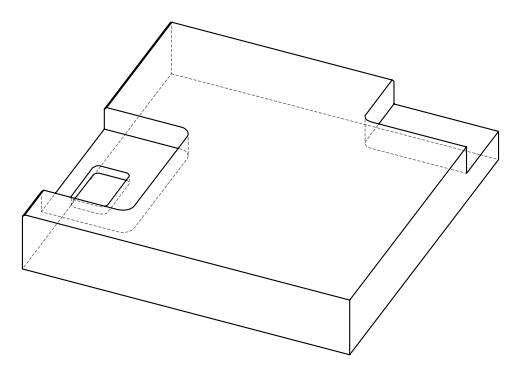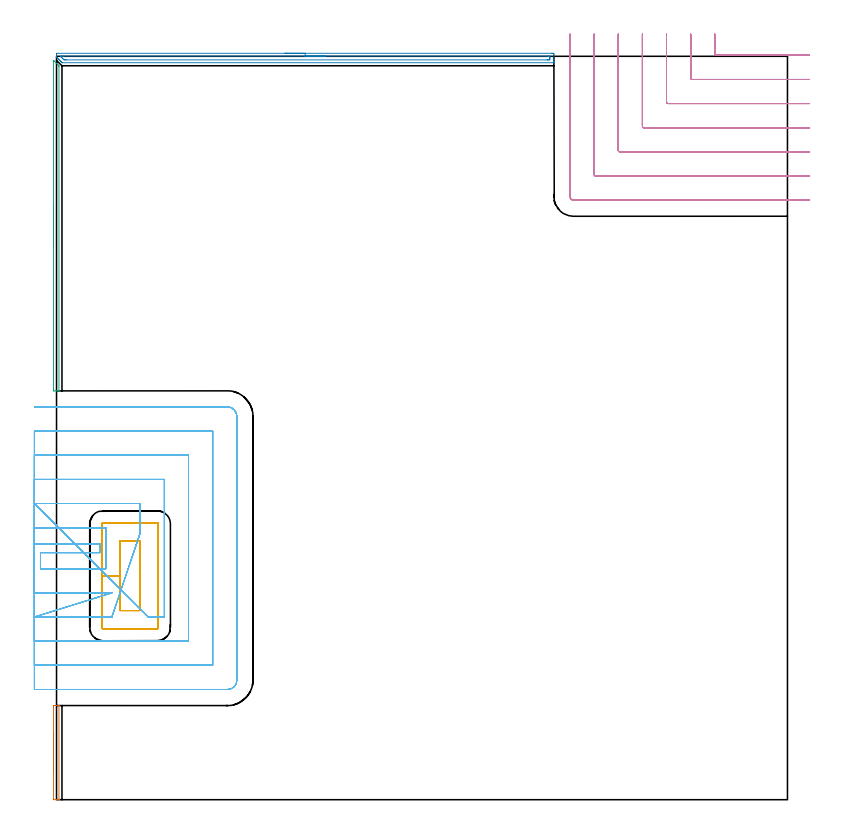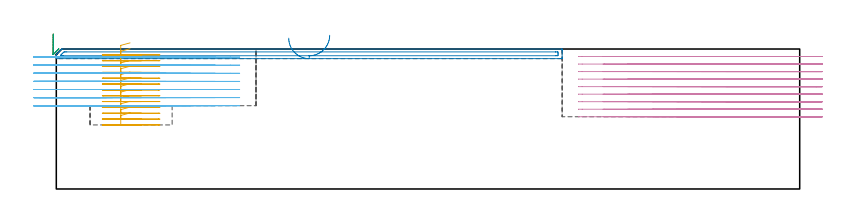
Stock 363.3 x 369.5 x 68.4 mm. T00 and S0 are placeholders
(PLAN: 6 operations, 3 tool changes, 63.3 min)
(1 AREA_MILL | FG_CHAMFER_SURFACE | UGT0205_001 | 0.53 min | 178 mm3)
(2 AREA_MILL_1 | FG_CHAMFER_SURFACE_1 | UGT0205_001 | 4.12 min | 2769 mm3)
(3 AREA_MILL_2 | FG_CHAMFER_SURFACE_2 | UGT0205_001 | 1.46 min | 599 mm3)
(4 MILL_CORNER_NOTCH_RECTANGULAR | CORNER_NOTCH_RECTANGULAR | NXT0201_012 | Follow Part, ap 4, ae 75% | 18 min | 304824 mm3)
(5 MILL_RECTANGULAR_POCKET | POCKET_RECTANGULAR_STRAIGHT | NXT0201_011 | Follow Part, ap 3, ae 75% | 7.96 min | 94737 mm3)
(6 MILL_SLOT | SLOT_PARTIAL_RECTANGULAR | NXT0201_012 | Follow Part, ap 4, ae 75% | 31.25 min | 350207 mm3)
(TOOL UGT0205_001 | Chamfer Mill 20 x 3 x 45 deg. | D20 FL50 Z2)
(TOOL NXT0201_012 | ENDMILL 16mm [2P460-1600-NA 1630] | D16 FL38 Z6)
(TOOL NXT0201_011 | ENDMILL 12mm [2P460-1200-NA 1630] | D12 FL38 Z6)
(OP 1 AREA_MILL)
G17 G21 G94 G90
T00 M6
G54
G17 G0 G90 X-1.5 Y13.4 S1061 M3
G43 Z78.4 H0
Z75.7
G94 G1 Y13.438 Z74.828 F250.
Y13.552 Z73.964
Y13.741 Z73.112
Y14.003 Z72.28
Y14.337 Z71.474
Y14.74 Z70.7
Y15.208 Z69.964
Y15.74 Z69.272
Y16.329 Z68.629
Y16.972 Z68.04
Y17.664 Z67.508
Y18.4 Z67.04
Y19.174 Z66.637
Y19.98 Z66.303
Y20.812 Z66.041
Y21.663 Z65.852
Y22.528 Z65.738
Y23.4 Z65.7
Y46.181
X-1.498 Y46.392 Z65.702
X-1.491 Y46.797 Z65.705
X-1.372 Y46.8 Z65.825
X-0.15 Z67.045
X0.529 Z67.729
X0.84 Z68.04
X1.19 Y46.794 Z68.381
X1.197 Y46.792 Z68.388
X1.2 Y46.628 Z68.4
Y0.172
X1.197 Y0.008 Z68.388
X1.19 Y0.006 Z68.381
X0.84 Y0. Z68.04
X0.529 Z67.728
X-0.15 Z67.045
X-1.372 Z65.825
X-1.491 Y0.003 Z65.705
X-1.5 Y0.408 Z65.7
Y23.4
Y24.272 Z65.738
Y25.136 Z65.852
Y25.988 Z66.041
Y26.82 Z66.303
Y27.626 Z66.637
Y28.4 Z67.04
Y29.136 Z67.508
Y29.828 Z68.04
Y30.471 Z68.629
Y31.06 Z69.272
Y31.591 Z69.964
Y32.06 Z70.7
Y32.463 Z71.474
Y32.797 Z72.28
Y33.059 Z73.112
Y33.248 Z73.963
Y33.362 Z74.828
Y33.4 Z75.7
G0 Z78.4
M5
M2
(OP 2 AREA_MILL_1)
G17 G21 G94 G90
T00 M6
G54
G17 G0 G90 X113.6 Y371. S1061 M3
G43 Z78.4 H0
Z73.7
G94 G1 X113.638 Z72.828 F250.
X113.752 Z71.964
X113.941 Z71.112
X114.203 Z70.28
X114.537 Z69.474
X114.94 Z68.7
X115.408 Z67.964
X115.94 Z67.272
X116.529 Z66.629
X117.172 Z66.04
X117.864 Z65.508
X118.6 Z65.04
X119.374 Z64.637
X120.18 Z64.303
X121.012 Z64.041
X121.864 Z63.852
X122.728 Z63.738
X123.6 Z63.7
X245.996
X246.568 Y370.999 Z63.701
X247.135 Y370.994 Z63.703
X247.192 Y370.991 Z63.705
X247.2 Y370.43 Z64.266
Y367.76 Z66.935
Y367.026 Z67.674
Y366.77 Z67.929
Y366.351 Z68.34
X247.19 Y366.303 Z68.388
X247.016 Y366.3 Z68.4
X2.867
X2.705 Y366.303 Z68.389
X2.637 Y366.364 Z68.332
X2.51 Y366.489 Z68.208
X2.42 Y366.579 Z68.119
X2.283 Y366.716 Z67.982
X2.127 Y366.87 Z67.825
X1.973 Y367.026 Z67.672
X1.84 Y367.159 Z67.539
X1.682 Y367.315 Z67.38
X1.526 Y367.473 Z67.225
X1.397 Y367.602 Z67.096
X1.237 Y367.76 Z66.935
X1.079 Y367.92 Z66.778
X0.955 Y368.044 Z66.653
X0.792 Y368.205 Z66.49
X0.632 Y368.367 Z66.33
X0.512 Y368.487 Z66.211
X0.347 Y368.65 Z66.045
X0.184 Y368.815 Z65.883
X0.067 Y368.931 Z65.763
X0.01 Y368.989 Z65.703
X0.002 Y369.145 Z65.548
X0. Y369.423 Z65.277
Y369.696 Z65.004
Y370.43 Z64.265
Y370.796 Z63.9
X0.002 Y370.991 Z63.705
X0.184 Y371. Z63.7
X123.6
Y369.586 Z65.114
X243.885
X244.737 Y369.583 Z65.117
X244.78 Y369.58 Z65.12
X245.19 Y369.54 Z65.16
X245.197 Y369.125 Z65.575
X245.198 Y368.65 Z66.05
X245.197 Y368.234 Z66.466
X245.19 Y367.76 Z66.94
X244.82 Y367.72 Z66.98
X244.78 Y367.718 Z66.982
X243.932 Y367.714 Z66.986
X243.885
X5.103
X4.252 Y367.717 Z66.983
X4.209 Y367.719 Z66.981
X3.702 Y367.76 Z66.94
X3.315 Y368.139 Z66.561
X2.8 Y368.65 Z66.05
X2.42 Y369.03 Z65.67
X2.167 Y369.287 Z65.413
X2.043 Y369.416 Z65.284
X2.015 Y369.447 Z65.253
X2.01 Y369.481 Z65.219
Y369.54 Z65.16
X2.38 Y369.58 Z65.12
X2.42 Y369.582 Z65.118
X3.269 Y369.586 Z65.114
X3.315
X123.6
X124.472 Z65.152
X125.336 Z65.266
X126.188 Z65.455
X127.02 Z65.717
X127.826 Z66.051
X128.6 Z66.454
X129.336 Z66.923
X130.028 Z67.454
X130.671 Z68.043
X131.26 Z68.686
X131.792 Z69.378
X132.26 Z70.114
X132.663 Z70.888
X132.997 Z71.694
X133.259 Z72.526
X133.448 Z73.378
X133.562 Z74.243
X133.6 Z75.114
G0 Z78.4
M5
M2
(OP 3 AREA_MILL_2)
G17 G21 G94 G90
T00 M6
G54
G17 G0 G90 X-1.5 Y275.35 S1061 M3
G43 Z78.4 H0
Z75.7
G94 G1 Y275.388 Z74.828 F250.
Y275.502 Z73.964
Y275.691 Z73.112
Y275.953 Z72.28
Y276.287 Z71.474
Y276.69 Z70.7
Y277.158 Z69.964
Y277.69 Z69.272
Y278.279 Z68.629
Y278.922 Z68.04
Y279.614 Z67.508
Y280.35 Z67.04
Y281.124 Z66.637
Y281.93 Z66.303
Y282.762 Z66.041
Y283.614 Z65.852
Y284.478 Z65.738
Y285.35 Z65.7
Y367.207
X-1.499 Y367.487 Z65.701
X-1.474 Y367.474 Z65.726
X-1.387 Y367.387 Z65.813
X-1.033 Y367.034 Z66.164
X0.733 Y365.269 Z67.929
X1.177 Y364.823 Z68.375
X1.196 Y364.796 Z68.386
X1.2 Y364.236 Z68.4
Y203.345
X1.193 Y203.238 Z68.392
X1.151 Y203.21 Z68.35
X1.042 Y203.2 Z68.241
X0.422 Z67.621
X-0.15 Z67.045
X-1.319 Z65.878
X-1.491 Y203.202 Z65.706
X-1.497 Y203.345 Z65.703
X-1.5 Y203.581 Z65.7
Y285.35
Y286.222 Z65.738
Y287.086 Z65.852
Y287.938 Z66.041
Y288.77 Z66.303
Y289.576 Z66.637
Y290.35 Z67.04
Y291.086 Z67.508
Y291.778 Z68.04
Y292.421 Z68.629
Y293.01 Z69.272
Y293.542 Z69.964
Y294.01 Z70.7
Y294.413 Z71.474
Y294.747 Z72.28
Y295.009 Z73.112
Y295.198 Z73.963
Y295.312 Z74.828
Y295.35 Z75.7
G0 Z78.4
M5
M2
(OP 4 MILL_CORNER_NOTCH_RECTANGULAR)
G17 G21 G94 G90
T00 M6
G54
G17 G0 G90 X327.2 Y380.5 S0 M3
G43 Z78.4 H1
Z64.722
G94 G1 Y377.5 F250.
Y370.794 F500.
G3 X327.994 Y370. R0.8
G1 X371.284
X374.284 F250.
G0 Z78.4
X315.2 Y380.5
Z64.722
G1 Y377.5
Y358.795 F500.
G3 X315.995 Y358. R0.8
G1 X371.3
X374.3 F250.
G0 Z78.4
X303.2 Y380.5
Z64.722
G1 Y377.5
Y346.795 F500.
G3 X303.995 Y346. R0.8
G1 X371.3
X374.3 F250.
G0 Z78.4
X291.2 Y380.5
Z64.722
G1 Y377.5
Y334.795 F500.
G3 X291.995 Y334. R0.8
G1 X371.3
X374.3 F250.
G0 Z78.4
X279.2 Y380.5
Z64.722
G1 Y377.5
Y322.796 F500.
G3 X279.996 Y322. R0.8
G1 X371.3
X374.3 F250.
G0 Z78.4
X267.2 Y380.5
Z64.722
G1 Y377.5
Y310.796 F500.
G3 X267.996 Y310. R0.8
G1 X371.3
X374.3 F250.
G0 Z78.4
X255.2 Y380.5
Z64.722
G1 Y377.5
Y299.8 F500.
G3 X257. Y298. R1.8
G1 X371.3
X374.3 F250.
G0 Z78.4
X327.2 Y380.5
Z61.044
G1 Y377.5
Y370.794 F500.
G3 X327.994 Y370. R0.8
G1 X371.284
X374.284 F250.
G0 Z78.4
X315.2 Y380.5
Z61.044
G1 Y377.5
Y358.794 F500.
G3 X315.995 Y358. R0.8
G1 X371.3
X374.3 F250.
G0 Z78.4
X303.2 Y380.5
Z61.044
G1 Y377.5
Y346.795 F500.
G3 X303.995 Y346. R0.8
G1 X371.3
X374.3 F250.
G0 Z78.4
X291.2 Y380.5
Z61.044
G1 Y377.5
Y334.795 F500.
G3 X291.995 Y334. R0.8
G1 X371.3
X374.3 F250.
G0 Z78.4
X279.2 Y380.5
Z61.044
G1 Y377.5
Y322.796 F500.
G3 X279.996 Y322. R0.8
G1 X371.3
X374.3 F250.
G0 Z78.4
X267.2 Y380.5
Z61.044
G1 Y377.5
Y310.796 F500.
G3 X267.996 Y310. R0.8
G1 X371.3
X374.3 F250.
G0 Z78.4
X255.2 Y380.5
Z61.044
G1 Y377.5
Y299.8 F500.
G3 X257. Y298. R1.8
G1 X371.3
X374.3 F250.
G0 Z78.4
X327.2 Y380.5
Z57.367
G1 Y377.5
Y370.794 F500.
G3 X327.994 Y370. R0.8
G1 X371.284
X374.284 F250.
G0 Z78.4
X315.2 Y380.5
Z57.367
G1 Y377.5
Y358.794 F500.
G3 X315.995 Y358. R0.8
G1 X371.3
X374.3 F250.
G0 Z78.4
X303.2 Y380.5
Z57.367
G1 Y377.5
Y346.795 F500.
G3 X303.995 Y346. R0.8
G1 X371.3
X374.3 F250.
G0 Z78.4
X291.2 Y380.5
Z57.367
G1 Y377.5
Y334.795 F500.
G3 X291.995 Y334. R0.8
G1 X371.3
X374.3 F250.
G0 Z78.4
X279.2 Y380.5
Z57.367
G1 Y377.5
Y322.796 F500.
G3 X279.996 Y322. R0.8
G1 X371.3
X374.3 F250.
G0 Z78.4
X267.2 Y380.5
Z57.367
G1 Y377.5
Y310.796 F500.
G3 X267.996 Y310. R0.8
G1 X371.3
X374.3 F250.
G0 Z78.4
X255.2 Y380.5
Z57.367
G1 Y377.5
Y299.8 F500.
G3 X257. Y298. R1.8
G1 X371.3
X374.3 F250.
G0 Z78.4
X327.2 Y380.5
Z53.689
G1 Y377.5
Y370.794 F500.
G3 X327.994 Y370. R0.8
G1 X371.284
X374.284 F250.
G0 Z78.4
X315.2 Y380.5
Z53.689
G1 Y377.5
Y358.794 F500.
G3 X315.995 Y358. R0.8
G1 X371.3
X374.3 F250.
G0 Z78.4
X303.2 Y380.5
Z53.689
G1 Y377.5
Y346.795 F500.
G3 X303.995 Y346. R0.8
G1 X371.3
X374.3 F250.
G0 Z78.4
X291.2 Y380.5
Z53.689
G1 Y377.5
Y334.795 F500.
G3 X291.995 Y334. R0.8
G1 X371.3
X374.3 F250.
G0 Z78.4
X279.2 Y380.5
Z53.689
G1 Y377.5
Y322.796 F500.
G3 X279.996 Y322. R0.8
G1 X371.3
X374.3 F250.
G0 Z78.4
X267.2 Y380.5
Z53.689
G1 Y377.5
Y310.796 F500.
G3 X267.996 Y310. R0.8
G1 X371.3
X374.3 F250.
G0 Z78.4
X255.2 Y380.5
Z53.689
G1 Y377.5
Y299.8 F500.
G3 X257. Y298. R1.8
G1 X371.3
X374.3 F250.
G0 Z78.4
X327.2 Y380.5
Z50.011
G1 Y377.5
Y370.794 F500.
G3 X327.994 Y370. R0.8
G1 X371.284
X374.284 F250.
G0 Z78.4
X315.2 Y380.5
Z50.011
G1 Y377.5
Y358.794 F500.
G3 X315.995 Y358. R0.8
G1 X371.3
X374.3 F250.
G0 Z78.4
X303.2 Y380.5
Z50.011
G1 Y377.5
Y346.795 F500.
G3 X303.995 Y346. R0.8
G1 X371.3
X374.3 F250.
G0 Z78.4
X291.2 Y380.5
Z50.011
G1 Y377.5
Y334.795 F500.
G3 X291.995 Y334. R0.8
G1 X371.3
X374.3 F250.
G0 Z78.4
X279.2 Y380.5
Z50.011
G1 Y377.5
Y322.796 F500.
G3 X279.996 Y322. R0.8
G1 X371.3
X374.3 F250.
G0 Z78.4
X267.2 Y380.5
Z50.011
G1 Y377.5
Y310.796 F500.
G3 X267.996 Y310. R0.8
G1 X371.3
X374.3 F250.
G0 Z78.4
X255.2 Y380.5
Z50.011
G1 Y377.5
Y299.8 F500.
G3 X257. Y298. R1.8
G1 X371.3
X374.3 F250.
G0 Z78.4
X327.2 Y380.5
Z46.333
G1 Y377.5
Y370.794 F500.
G3 X327.994 Y370. R0.8
G1 X371.284
X374.284 F250.
G0 Z78.4
X315.2 Y380.5
Z46.333
G1 Y377.5
Y358.794 F500.
G3 X315.995 Y358. R0.8
G1 X371.3
X374.3 F250.
G0 Z78.4
X303.2 Y380.5
Z46.333
G1 Y377.5
Y346.795 F500.
G3 X303.995 Y346. R0.8
G1 X371.3
X374.3 F250.
G0 Z78.4
X291.2 Y380.5
Z46.333
G1 Y377.5
Y334.795 F500.
G3 X291.995 Y334. R0.8
G1 X371.3
X374.3 F250.
G0 Z78.4
X279.2 Y380.5
Z46.333
G1 Y377.5
Y322.796 F500.
G3 X279.996 Y322. R0.8
G1 X371.3
X374.3 F250.
G0 Z78.4
X267.2 Y380.5
Z46.333
G1 Y377.5
Y310.796 F500.
G3 X267.996 Y310. R0.8
G1 X371.3
X374.3 F250.
G0 Z78.4
X255.2 Y380.5
Z46.333
G1 Y377.5
Y299.8 F500.
G3 X257. Y298. R1.8
G1 X371.3
X374.3 F250.
G0 Z78.4
X327.2 Y380.5
Z42.656
G1 Y377.5
Y370.794 F500.
G3 X327.994 Y370. R0.8
G1 X371.284
X374.284 F250.
G0 Z78.4
X315.2 Y380.5
Z42.656
G1 Y377.5
Y358.794 F500.
G3 X315.995 Y358. R0.8
G1 X371.3
X374.3 F250.
G0 Z78.4
X303.2 Y380.5
Z42.656
G1 Y377.5
Y346.795 F500.
G3 X303.995 Y346. R0.8
G1 X371.3
X374.3 F250.
G0 Z78.4
X291.2 Y380.5
Z42.656
G1 Y377.5
Y334.795 F500.
G3 X291.995 Y334. R0.8
G1 X371.3
X374.3 F250.
G0 Z78.4
X279.2 Y380.5
Z42.656
G1 Y377.5
Y322.796 F500.
G3 X279.996 Y322. R0.8
G1 X371.3
X374.3 F250.
G0 Z78.4
X267.2 Y380.5
Z42.656
G1 Y377.5
Y310.796 F500.
G3 X267.996 Y310. R0.8
G1 X371.3
X374.3 F250.
G0 Z78.4
X255.2 Y380.5
Z42.656
G1 Y377.5
Y299.8 F500.
G3 X257. Y298. R1.8
G1 X371.3
X374.3 F250.
G0 Z78.4
X327.2 Y380.5
Z38.978
G1 Y377.5
Y370.794 F500.
G3 X327.994 Y370. R0.8
G1 X371.284
X374.284 F250.
G0 Z78.4
X315.2 Y380.5
Z38.978
G1 Y377.5
Y358.794 F500.
G3 X315.995 Y358. R0.8
G1 X371.3
X374.3 F250.
G0 Z78.4
X303.2 Y380.5
Z38.978
G1 Y377.5
Y346.795 F500.
G3 X303.995 Y346. R0.8
G1 X371.3
X374.3 F250.
G0 Z78.4
X291.2 Y380.5
Z38.978
G1 Y377.5
Y334.795 F500.
G3 X291.995 Y334. R0.8
G1 X371.3
X374.3 F250.
G0 Z78.4
X279.2 Y380.5
Z38.978
G1 Y377.5
Y322.796 F500.
G3 X279.996 Y322. R0.8
G1 X371.3
X374.3 F250.
G0 Z78.4
X267.2 Y380.5
Z38.978
G1 Y377.5
Y310.796 F500.
G3 X267.996 Y310. R0.8
G1 X371.3
X374.3 F250.
G0 Z78.4
X255.2 Y380.5
Z38.978
G1 Y377.5
Y299.8 F500.
G3 X257. Y298. R1.8
G1 X371.3
X374.3 F250.
G0 Z78.4
X327.2 Y380.5
Z35.3
G1 Y377.5
Y370.794 F500.
G3 X327.994 Y370. R0.8
G1 X371.284
X374.284 F250.
G0 Z78.4
X315.2 Y380.5
Z35.3
G1 Y377.5
Y358.794 F500.
G3 X315.995 Y358. R0.8
G1 X371.3
X374.3 F250.
G0 Z78.4
X303.2 Y380.5
Z35.3
G1 Y377.5
Y346.795 F500.
G3 X303.995 Y346. R0.8
G1 X371.3
X374.3 F250.
G0 Z78.4
X291.2 Y380.5
Z35.3
G1 Y377.5
Y334.795 F500.
G3 X291.995 Y334. R0.8
G1 X371.3
X374.3 F250.
G0 Z78.4
X279.2 Y380.5
Z35.3
G1 Y377.5
Y322.796 F500.
G3 X279.996 Y322. R0.8
G1 X371.3
X374.3 F250.
G0 Z78.4
X267.2 Y380.5
Z35.3
G1 Y377.5
Y310.796 F500.
G3 X267.996 Y310. R0.8
G1 X371.3
X374.3 F250.
G0 Z78.4
X255.2 Y380.5
Z35.3
G1 Y377.5
Y299.8 F500.
G3 X257. Y298. R1.8
G1 X371.3
X374.3 F250.
G0 Z78.4
M5
M2
(OP 5 MILL_RECTANGULAR_POCKET)
G17 G21 G94 G90
T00 M6
G54
G17 G0 G90 X36.047 Y128.6 S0 M3
G43 Z78.4 H1
Z71.4
G94 G1 X31.5 Z70.182 F250.
Y111.3 Z65.546
Y94. F500.
X41.6
Y128.6
X31.5
Y111.3
X22.5
Y85.6
G3 X23.1 Y85. R0.6
G1 X50.
G3 X50.6 Y85.6 R0.6
G1 Y137.
G3 X50. Y137.6 R0.6
G1 X23.1
G3 X22.5 Y137. R0.6
G1 Y111.3
Y110.3
G0 X36.047 Y128.6 Z68.546
G1 X31.5 Z67.328 F250.
Y111.3 Z62.692
Y94. F500.
X41.6
Y128.6
X31.5
Y111.3
X22.5
Y85.6
G3 X23.1 Y85. R0.6
G1 X50.
G3 X50.6 Y85.6 R0.6
G1 Y137.
G3 X50. Y137.6 R0.6
G1 X23.1
G3 X22.5 Y137. R0.6
G1 Y111.3
Y110.3
G0 X36.047 Y128.6 Z65.692
G1 X31.5 Z64.474 F250.
Y111.3 Z59.838
Y94. F500.
X41.6
Y128.6
X31.5
Y111.3
X22.5
Y85.6
G3 X23.1 Y85. R0.6
G1 X50.
G3 X50.6 Y85.6 R0.6
G1 Y137.
G3 X50. Y137.6 R0.6
G1 X23.1
G3 X22.5 Y137. R0.6
G1 Y111.3
Y110.3
G0 X36.047 Y128.6 Z62.838
G1 X31.5 Z61.62 F250.
Y111.3 Z56.985
Y94. F500.
X41.6
Y128.6
X31.5
Y111.3
X22.5
Y85.6
G3 X23.1 Y85. R0.6
G1 X50.
G3 X50.6 Y85.6 R0.6
G1 Y137.
G3 X50. Y137.6 R0.6
G1 X23.1
G3 X22.5 Y137. R0.6
G1 Y111.3
Y110.3
G0 X36.047 Y128.6 Z59.985
G1 X31.5 Z58.766 F250.
Y111.3 Z54.131
Y94. F500.
X41.6
Y128.6
X31.5
Y111.3
X22.5
Y85.6
G3 X23.1 Y85. R0.6
G1 X50.
G3 X50.6 Y85.6 R0.6
G1 Y137.
G3 X50. Y137.6 R0.6
G1 X23.1
G3 X22.5 Y137. R0.6
G1 Y111.3
Y110.3
G0 X36.047 Y128.6 Z57.131
G1 X31.5 Z55.912 F250.
Y111.3 Z51.277
Y94. F500.
X41.6
Y128.6
X31.5
Y111.3
X22.5
Y85.6
G3 X23.1 Y85. R0.6
G1 X50.
G3 X50.6 Y85.6 R0.6
G1 Y137.
G3 X50. Y137.6 R0.6
G1 X23.1
G3 X22.5 Y137. R0.6
G1 Y111.3
Y110.3
G0 X36.047 Y128.6 Z54.277
G1 X31.5 Z53.059 F250.
Y111.3 Z48.423
Y94. F500.
X41.6
Y128.6
X31.5
Y111.3
X22.5
Y85.6
G3 X23.1 Y85. R0.6
G1 X50.
G3 X50.6 Y85.6 R0.6
G1 Y137.
G3 X50. Y137.6 R0.6
G1 X23.1
G3 X22.5 Y137. R0.6
G1 Y111.3
Y110.3
G0 X36.047 Y128.6 Z51.423
G1 X31.5 Z50.205 F250.
Y111.3 Z45.569
Y94. F500.
X41.6
Y128.6
X31.5
Y111.3
X22.5
Y85.6
G3 X23.1 Y85. R0.6
G1 X50.
G3 X50.6 Y85.6 R0.6
G1 Y137.
G3 X50. Y137.6 R0.6
G1 X23.1
G3 X22.5 Y137. R0.6
G1 Y111.3
Y110.3
G0 X36.047 Y128.6 Z48.569
G1 X31.5 Z47.351 F250.
Y111.3 Z42.715
Y94. F500.
X41.6
Y128.6
X31.5
Y111.3
X22.5
Y85.6
G3 X23.1 Y85. R0.6
G1 X50.
G3 X50.6 Y85.6 R0.6
G1 Y137.
G3 X50. Y137.6 R0.6
G1 X23.1
G3 X22.5 Y137. R0.6
G1 Y111.3
Y110.3
G0 X36.047 Y128.6 Z45.715
G1 X31.5 Z44.497 F250.
Y111.3 Z39.862
Y94. F500.
X41.6
Y128.6
X31.5
Y111.3
X22.5
Y85.6
G3 X23.1 Y85. R0.6
G1 X50.
G3 X50.6 Y85.6 R0.6
G1 Y137.
G3 X50. Y137.6 R0.6
G1 X23.1
G3 X22.5 Y137. R0.6
G1 Y111.3
Y110.3
G0 X36.047 Y128.6 Z42.862
G1 X31.5 Z41.643 F250.
Y111.3 Z37.008
Y94. F500.
X41.6
Y128.6
X31.5
Y111.3
X22.5
Y85.6
G3 X23.1 Y85. R0.6
G1 X50.
G3 X50.6 Y85.6 R0.6
G1 Y137.
G3 X50. Y137.6 R0.6
G1 X23.1
G3 X22.5 Y137. R0.6
G1 Y111.3
Y110.3
G0 X36.047 Y128.6 Z40.008
G1 X31.5 Z38.789 F250.
Y111.3 Z34.154
Y94. F500.
X41.6
Y128.6
X31.5
Y111.3
X22.5
Y85.6
G3 X23.1 Y85. R0.6
G1 X50.
G3 X50.6 Y85.6 R0.6
G1 Y137.
G3 X50. Y137.6 R0.6
G1 X23.1
G3 X22.5 Y137. R0.6
G1 Y111.3
Y110.3
G0 X36.047 Y128.6 Z37.154
G1 X31.5 Z35.936 F250.
Y111.3 Z31.3
Y94. F500.
X41.6
Y128.6
X31.5
Y111.3
X22.5
Y85.6
G3 X23.1 Y85. R0.6
G1 X50.
G3 X50.6 Y85.6 R0.6
G1 Y137.
G3 X50. Y137.6 R0.6
G1 X23.1
G3 X22.5 Y137. R0.6
G1 Y111.3
Y110.3
G0 Z78.4
M5
M2
(OP 6 MILL_SLOT)
G17 G21 G94 G90
T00 M6
G54
G17 G0 G90 X-11. Y127.2 S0 M3
G43 Z78.4 H1
Z64.443
G94 G1 X-8. F250.
X21.6 F500.
Y122.8
X-8.
Y114.8
X24.5
Y135.2
X-8.
X-11. F250.
Y102.8
X-8.
X24.5 F500.
X27.5 F250.
X-11. Y90.8 F500.
X-8. F250.
X24.5 F500.
X27.5 F250.
X41.6 Y132.6 F500.
Y135.6 F250.
Y147.2 F500.
X-8.
X-11. F250.
X45.6 Y90.8 F500.
X48.6 F250.
X53.6 F500.
Y159.2
X-8.
X-11. F250.
Y78.8
X-8.
X65.6 F500.
Y171.2
X-8.
X-11. F250.
Y66.8
X-8.
X77.6 F500.
Y183.2
X-8.
X-11. F250.
Y54.8
X-8.
X85. F500.
G3 X89.6 Y59.4 R4.6
G1 Y190.6
G3 X85. Y195.2 R4.6
G1 X-8.
X-11. F250.
G0 Y127.2 Z60.486
G1 X-8.
X21.6 F500.
Y122.8
X-8.
Y114.8
X24.5
Y135.2
X21.6
X-8.
X-11. F250.
Y102.8
X-8.
X24.5 F500.
X27.5 F250.
X-11. Y90.8 F500.
X-8. F250.
X24.5 F500.
X27.5 F250.
X41.6 Y132.6 F500.
Y135.6 F250.
Y147.2 F500.
X-8.
X-11. F250.
X45.6 Y90.8 F500.
X48.6 F250.
X53.6 F500.
Y159.2
X-8.
X-11. F250.
Y78.8
X-8.
X65.6 F500.
Y171.2
X-8.
X-11. F250.
Y66.8
X-8.
X77.6 F500.
Y183.2
X-8.
X-11. F250.
Y54.8
X-8.
X85. F500.
G3 X89.6 Y59.4 R4.6
G1 Y190.6
G3 X85. Y195.2 R4.6
G1 X-8.
X-11. F250.
G0 Y127.2 Z56.529
G1 X-8.
X21.6 F500.
Y122.8
X-8.
Y114.8
X24.5
Y135.2
X-8.
X-11. F250.
Y102.8
X-8.
X24.5 F500.
X27.5 F250.
X-11. Y90.8 F500.
X-8. F250.
X24.5 F500.
X27.5 F250.
X41.6 Y132.6 F500.
Y135.6 F250.
Y147.2 F500.
X-8.
X-11. F250.
X45.6 Y90.8 F500.
X48.6 F250.
X53.6 F500.
Y159.2
X-8.
X-11. F250.
Y78.8
X-8.
X65.6 F500.
Y171.2
X-8.
X-11. F250.
Y66.8
X-8.
X77.6 F500.
Y183.2
X-8.
X-11. F250.
Y54.8
X-8.
X85. F500.
G3 X89.6 Y59.4 R4.6
G1 Y190.6
G3 X85. Y195.2 R4.6
G1 X-8.
X-11. F250.
G0 Y127.2 Z52.571
G1 X-8.
X21.6 F500.
Y122.8
X-8.
Y114.8
X24.5
Y135.2
X-8.
X-11. F250.
Y102.8
X-8.
X24.5 F500.
X27.5 F250.
X-11. Y90.8 F500.
X-8. F250.
X24.5 F500.
X27.5 F250.
X41.6 Y132.6 F500.
Y135.6 F250.
Y147.2 F500.
X-8.
X-11. F250.
X45.6 Y90.8 F500.
X48.6 F250.
X53.6 F500.
Y159.2
X-8.
X-11. F250.
Y78.8
X-8.
X65.6 F500.
Y171.2
X-8.
X-11. F250.
Y66.8
X-8.
X77.6 F500.
Y183.2
X-8.
X-11. F250.
Y54.8
X-8.
X85. F500.
G3 X89.6 Y59.4 R4.6
G1 Y190.6
G3 X85. Y195.2 R4.6
G1 X-8.
X-11. F250.
G0 Y127.2 Z48.614
G1 X-8.
X21.6 F500.
Y122.8
X-8.
Y114.8
X24.5
Y135.2
X-8.
X-11. F250.
Y102.8
X-8.
X24.5 F500.
X27.5 F250.
X-11. Y90.8 F500.
X-8. F250.
X24.5 F500.
X27.5 F250.
X41.6 Y132.6 F500.
Y135.6 F250.
Y147.2 F500.
X-8.
X-11. F250.
X45.6 Y90.8 F500.
X48.6 F250.
X53.6 F500.
Y159.2
X-8.
X-11. F250.
Y78.8
X-8.
X65.6 F500.
Y171.2
X-8.
X-11. F250.
Y66.8
X-8.
X77.6 F500.
Y183.2
X-8.
X-11. F250.
Y54.8
X-8.
X85. F500.
G3 X89.6 Y59.4 R4.6
G1 Y190.6
G3 X85. Y195.2 R4.6
G1 X-8.
X-11. F250.
G0 Y127.2 Z44.657
G1 X-8.
X21.6 F500.
Y122.8
X-8.
Y114.8
X24.5
Y135.2
X-8.
X-11. F250.
Y102.8
X-8.
X24.5 F500.
X27.5 F250.
X-11. Y90.8 F500.
X-8. F250.
X24.5 F500.
X27.5 F250.
X41.6 Y132.6 F500.
Y135.6 F250.
Y147.2 F500.
X-8.
X-11. F250.
X45.6 Y90.8 F500.
X48.6 F250.
X53.6 F500.
Y159.2
X-8.
X-11. F250.
Y78.8
X-8.
X65.6 F500.
Y171.2
X-8.
X-11. F250.
Y66.8
X-8.
X77.6 F500.
Y183.2
X-8.
X-11. F250.
Y54.8
X-8.
X85. F500.
G3 X89.6 Y59.4 R4.6
G1 Y190.6
G3 X85. Y195.2 R4.6
G1 X-8.
X-11. F250.
G0 Y127.2 Z40.7
G1 X-8.
X21.6 F500.
Y122.8
X-8.
Y114.8
X24.5
Y135.2
X-8.
X-11. F250.
Y102.8
X-8.
X24.5 F500.
X27.5 F250.
X-11. Y90.8 F500.
X-8. F250.
X24.5 F500.
X27.5 F250.
X41.6 Y132.6 F500.
Y135.6 F250.
Y147.2 F500.
X-8.
X-11. F250.
X45.6 Y90.8 F500.
X48.6 F250.
X53.6 F500.
Y159.2
X-8.
X-11. F250.
Y78.8
X-8.
X65.6 F500.
Y171.2
X-8.
X-11. F250.
Y66.8
X-8.
X77.6 F500.
Y183.2
X-8.
X-11. F250.
Y54.8
X-8.
X85. F500.
G3 X89.6 Y59.4 R4.6
G1 Y190.6
G3 X85. Y195.2 R4.6
G1 X-8.
X-11. F250.
G0 Z78.4
M5
M2
